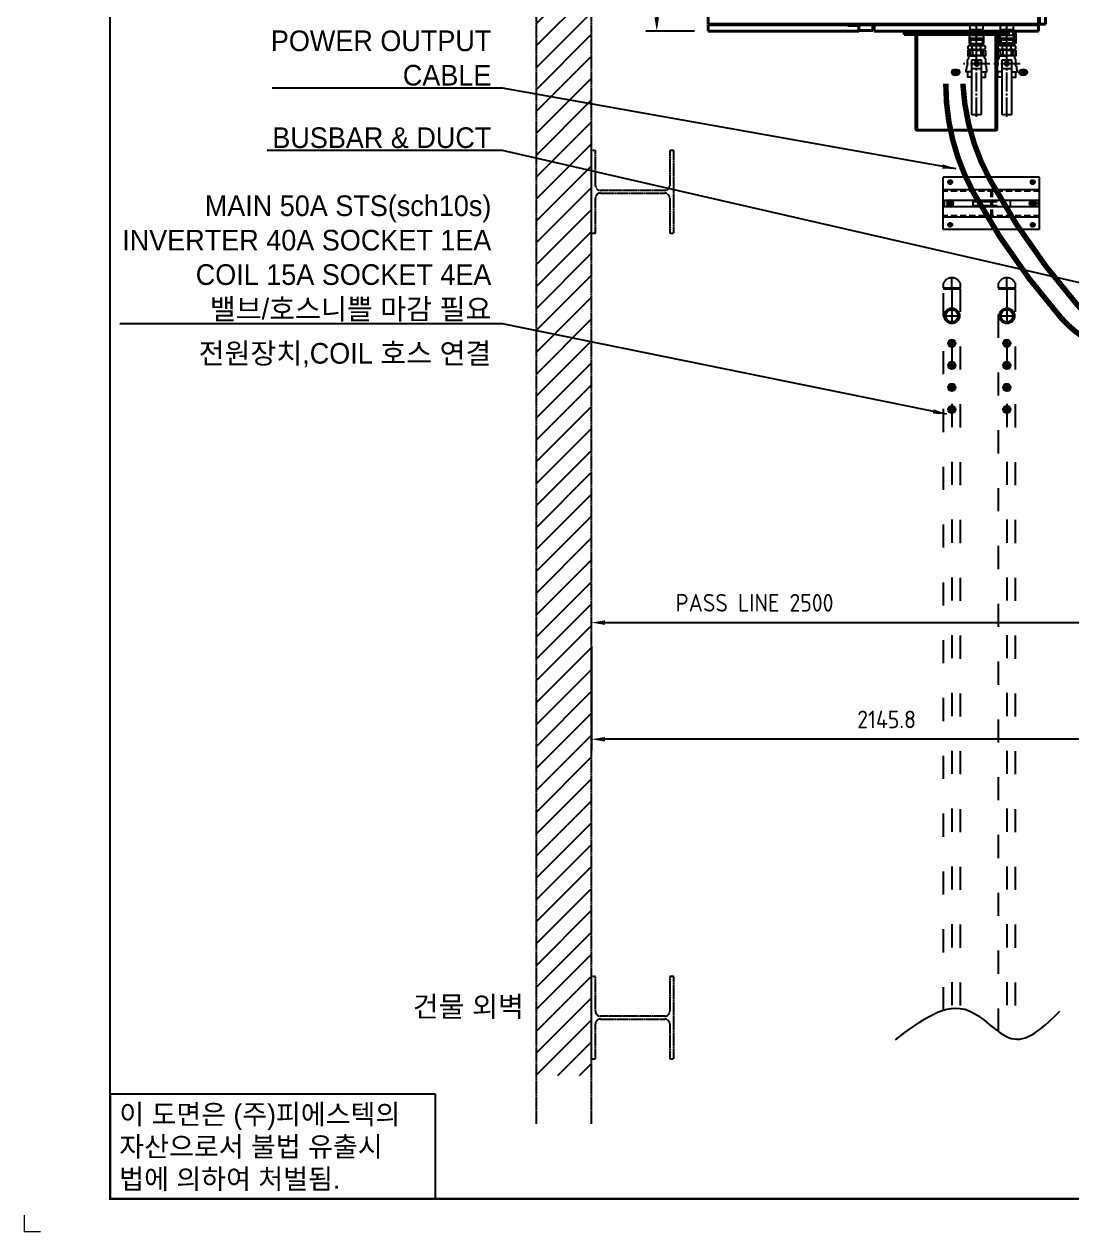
# Model space of a CAD drawing. Header units: millimetres. Extents: x 4969 to 37601, y -771 to 6478.
# Drawn here: x 4969 to 8776, y -746 to 3641 of the extents above; entities that cross this region are included whole.
import ezdxf
from ezdxf.enums import TextEntityAlignment as Align

# ---------------------------------------------------------------- set-up
doc = ezdxf.new("R2010")
doc.units = ezdxf.units.MM
doc.header["$LTSCALE"] = 7
doc.header["$MEASUREMENT"] = 0
for name, pattern in [('CENTER1', [13, 10, -1, 1, -1]), ('DASHED', [0.2067, 0.1654, -0.0413]), ('DPAC2941$0$ACAD_ISO02W100', [15, 12, -3]), ('HIDDEN2', [4.7625, 3.175, -1.5875]), ('HIDDENX2', [19.05, 12.7, -6.35]), ('REMOTE_CONTROLBOX$0$ACAD_ISO03W100', [30, 12, -18])]:
    doc.linetypes.add(name, pattern=pattern)
doc.layers.get('0').update_dxf_attribs({"linetype": 'CONTINUOUS'})
doc.layers.get('Defpoints').update_dxf_attribs({"linetype": 'CONTINUOUS'})
for name, color, linetype in [('BOM-T', 4, 'CONTINUOUS'), ('CENTER', 1, 'CENTER1'), ('FORMAT-1', 7, 'CONTINUOUS'), ('THIN', 3, 'CONTINUOUS')]:
    doc.layers.add(name, color=color, linetype=linetype)
doc.layers.add('가시적인 것(ISO)', color=3, linetype='CONTINUOUS', lineweight=40)
doc.layers.add('가시적인 좁은 것(ISO)', color=3, linetype='CONTINUOUS', lineweight=35)
doc.styles.add('h1', font='')
doc.styles.add('HAN', font='')
doc.styles.get("Standard").update_dxf_attribs({"font": 'ISOCP'})
doc.styles.get('h1').set_extended_font_data('New Gulim')
doc.styles.get('HAN').set_extended_font_data('GulimChe')
doc.dimstyles.new('PS-20', dxfattribs={"dimscale": 20, "dimtxt": 3.2, "dimasz": 2.5, "dimexe": 2, "dimexo": 2.5, "dimgap": 2, "dimtad": 1, "dimtoh": 1, "dimrnd": 0.05, "dimzin": 12, "dimdsep": 46, "dimtxsty": 'Standard', "dimcen": 0, "dimclrt": 2, "dimazin": 3, "dimtfac": 1, "dimtofl": 0, "dimtmove": 0, "dimatfit": 3, "dimfxl": 0, "dimtolj": 1, "dimtzin": 0, "dimarcsym": 0})

# ---------------------------------------------------------------- blocks, each defined once
blk = doc.blocks.new('*D208')
at = {"color": 0, "lineweight": -2}
for p, q in [((7030, 1381.4), (7030, 1003.2)), ((9175.8, 1072.6), (9175.8, 1003.2)), ((9125.8, 1043.2), (7080, 1043.2))]:
    blk.add_line(p, q, dxfattribs=at)
at = {"color": 0}
for points in [[(7080, 1051.5), (7080, 1034.8), (7030, 1043.2)], [(9125.8, 1051.5), (9125.8, 1034.8), (9175.8, 1043.2)]]:
    blk.add_solid(points, dxfattribs=at)
at = {"layer": 'Defpoints', "color": 0}
for p in [(7030, 1431.4), (9175.8, 1122.6), (7030, 1043.2)]:
    blk.add_point(p, dxfattribs=at)
at = {"color": 2, "insert": (8102.9, 1115.2), "char_height": 64, "attachment_point": 5}
blk.add_mtext('\\A1;2145.8', dxfattribs=at)
blk = doc.blocks.new('t1')
for p, q in [((0, 31.77), (98.5, 31.77)), ((0, 31.77), (0, 0)), ((98.5, 31.77), (98.5, 0)), ((0, 0), (98.5, 0))]:
    blk.add_line(p, q)
at = {"color": 1, "style": 'h1'}
for s, p in [('이 도면은 (주)피에스텍의', (2.8, 22.59)), ('자산으로서 불법 유출시', (2.8, 12.81)), ('법에 의하여 처벌됨.', (2.8, 3.04))]:
    blk.add_text(s, height=6, dxfattribs=at).set_placement(p)
blk = doc.blocks.new('format-a1')
at = {"color": 3, "lineweight": 9}
for p in [(0, 5), (5, 0)]:
    blk.add_line(p, (0, 0), dxfattribs=at)
at = {"layer": 'FORMAT-1', "color": 7, "const_width": 0.7}
blk.add_lwpolyline([(26, 10), (26, 592), (854, 592), (854, 10)], close=True, dxfattribs=at)
blk.add_blockref('t1', (26, 10))
at = {"style": 'HAN'}
for tag, height, p in [('MODEL-NAME', 4.5, (811.39, 49.79)), ('SCALE', 4.05, (713.46, 41.94)), ('PART-NAME', 4.5, (811.39, 41.94)), ('DRA-BY', 4.5, (623.33, 31.66)), ('CH-BY', 4.5, (648.06, 31.66)), ('APP-BY', 4.5, (672.8, 31.66)), ('DWG-NO', 4.5, (811.39, 34.02)), ('관련업체명', 4.5, (733.83, 16.64)), ('DRA-DATE', 3.75, (623.33, 13.71)), ('CH-DATE', 3.75, (648.06, 13.71)), ('APP-DATE', 3.75, (672.8, 13.71))]:
    blk.add_attdef(tag, text='', height=height, dxfattribs=at).set_placement(p, align=Align.MIDDLE_CENTER)
blk = doc.blocks.new('*D245')
at = {"color": 0, "lineweight": -2}
for p, q in [((7030, 1497.4), (7030, 1506.8)), ((9530, 1356.9), (9530, 1506.8)), ((7080, 1466.8), (9480, 1466.8))]:
    blk.add_line(p, q, dxfattribs=at)
at = {"color": 0}
for points in [[(7080, 1475.2), (7080, 1458.5), (7030, 1466.8)], [(9480, 1475.2), (9480, 1458.5), (9530, 1466.8)]]:
    blk.add_solid(points, dxfattribs=at)
at = {"layer": 'Defpoints', "color": 0}
for p in [(9530, 1466.8), (7030, 1447.4), (9530, 1306.9)]:
    blk.add_point(p, dxfattribs=at)
at = {"color": 2, "insert": (7623.1, 1538.8), "char_height": 64, "attachment_point": 5}
blk.add_mtext('\\A1;PASS LINE 2500', dxfattribs=at)
blk = doc.blocks.new('*D215')
at = {"color": 0, "lineweight": -2}
for p, q in [((7405, 5065.7), (7227.8, 5065.7)), ((7267.8, 3665.6), (7267.8, 5015.7)), ((7405, 3615.6), (7227.8, 3615.6))]:
    blk.add_line(p, q, dxfattribs=at)
at = {"color": 0}
for points in [[(7259.5, 5015.7), (7276.2, 5015.7), (7267.8, 5065.7)], [(7259.5, 3665.6), (7276.2, 3665.6), (7267.8, 3615.6)]]:
    blk.add_solid(points, dxfattribs=at)
at = {"layer": 'Defpoints', "color": 0}
for p in [(7267.8, 5065.7), (7455, 5065.7, 0), (7455, 3615.6, 0)]:
    blk.add_point(p, dxfattribs=at)
at = {"color": 2, "insert": (7195.8, 4340.6), "char_height": 64, "attachment_point": 5, "rotation": 90}
blk.add_mtext('\\A1;1450', dxfattribs=at)
blk = doc.blocks.new('A$C2A653A5A')
for radius in [28, 22.4]:
    blk.add_circle((0, 0), radius)
at = {"layer": 'CENTER'}
for p, q in [((-30, 0), (30, 0)), ((0, 30), (0, -30))]:
    blk.add_line(p, q, dxfattribs=at)
at = {"layer": 'THIN'}
blk.add_circle((0, 0), 23.9, dxfattribs=at)
blk = doc.blocks.new('A$C1A3A32A3')
blk.add_blockref('A$C2A653A5A', (0, 0))
blk = doc.blocks.new('A$C46EA4922')
for radius in [13.5, 9.32]:
    blk.add_circle((0, 0), radius)
at = {"layer": 'CENTER'}
for p, q in [((-15, 0), (15, 0)), ((0, 15), (0, -15))]:
    blk.add_line(p, q, dxfattribs=at)
at = {"layer": 'THIN'}
blk.add_circle((0, 0), 10.5, dxfattribs=at)
blk = doc.blocks.new('A$C74D05467')
for p, q in [((-70, 26), (-22, 26)), ((-70, 26), (-70, -26)), ((-70, 22.4), (-52, 21.9)), ((-52, -23), (-52, 23)), ((-50.5, 24.5), (-41.5, 24.5)), ((-40, 23), (-40, -23)), ((-22, 22.4), (-40, 21.9)), ((-22, 26), (-22, -26)), ((-20.8, -24.3), (-20.8, 24.3)), ((0, 24.3), (0, -24.3)), ((-70, -22.4), (-52, -21.9)), ((-70, -26), (-22, -26)), ((-41.5, -24.5), (-50.5, -24.5)), ((-22, -22.4), (-40, -21.9))]:
    blk.add_line(p, q)
blk.add_lwpolyline([(0, 24.3), (-20.8, 24.3), (-22, 22.4), (-22, -22.4), (-20.8, -24.3), (0, -24.3)])
for centre, start, end in [((-50.5, 23), 90.0038, 180), ((-41.5, 23), 0, 90), ((-50.5, -23), 180.0038, 269.9962), ((-41.5, -23), 270, 359.9962)]:
    blk.add_arc(centre, 1.5, start, end)
at = {"layer": 'CENTER'}
for p, q in [((-70, 0), (-54, 0)), ((-54, 0), (-38, 0)), ((-38, 0), (-22, 0)), ((-22, 0), (0, 0))]:
    blk.add_line(p, q, dxfattribs=at)
at = {"layer": 'THIN'}
for p, q in [((-70, 23.9), (-52, 23.3)), ((-22, 23.9), (-40, 23.3)), ((-70, -23.9), (-52, -23.3)), ((-22, -23.9), (-40, -23.3))]:
    blk.add_line(p, q, dxfattribs=at)
at = {"layer": 'BOM-T', "color": 4}
blk.add_text('11/2', height=0.6, dxfattribs=at).set_placement((-48.5, 14.7))
blk = doc.blocks.new('A$C48B232A6')
for p, q in [((-106, 17), (-106, -17)), ((-60, 22), (-58.5, 23.6)), ((-60, -22), (-60, 22)), ((-40, 15), (-59.6, 15)), ((-58.5, 23.6), (-37, 24.2)), ((-58.5, -23.6), (-58.5, 23.6)), ((-37.9, 24.2), (-37.9, -24.2)), ((-37, 23.4), (-37, -23.4)), ((-34.6, 31.2), (-25.4, 31.2)), ((-34.6, 15.6), (-25.4, 15.6)), ((-23, 24.2), (-1.5, 23.6)), ((-23, 23.4), (-23, -23.4)), ((-22.1, 24.2), (-22.1, -24.2)), ((-1.5, 23.6), (0, 22)), ((-1.5, 23.6), (-1.5, -23.6)), ((0, 22), (0, -22)), ((-58.5, -23.6), (-60, -22)), ((-40, -15), (-59.6, -15)), ((-37, -24.2), (-58.5, -23.6)), ((-34.6, -15.6), (-25.4, -15.6)), ((-25.4, -31.2), (-34.6, -31.2)), ((-1.5, -23.6), (-23, -24.2)), ((0, -22), (-1.5, -23.6))]:
    blk.add_line(p, q)
blk.add_lwpolyline([(-272.2, -17, -0.414214), (-274.2, -15), (-274.2, 15, -0.414214), (-272.2, 17), (-76.4, 17, -0.414214), (-74.4, 15), (-74.4, -15, -0.414214), (-76.4, -17)], format="xyb", close=True)
for points in [[(-138, 17), (-138, 30), (-137, 32.5), (-118.4, 32.5)], [(-118.4, 17), (-118.4, 37.5), (-109.7, 37.5), (-107.8, 35.6), (-99.1, 35.6), (-96.4, 33), (-75.2, 33), (-67.4, 28.5), (-59.6, 28.5)], [(-40, 0), (-40, 30), (-41, 32.5), (-59.6, 32.5), (-59.6, 0)], [(-40, 0), (-40, -30), (-41, -32.5), (-59.6, -32.5), (-59.6, 0)], [(-138, -17), (-138, -30), (-137, -32.5), (-118.4, -32.5)], [(-118.4, -17), (-118.4, -37.5), (-109.7, -37.5), (-107.8, -35.6), (-99.1, -35.6), (-96.4, -33), (-75.2, -33), (-67.4, -28.5), (-59.6, -28.5)]]:
    blk.add_lwpolyline(points)
blk.add_lwpolyline([(-84.7, 7.5), (-93.3, 7.5), (-97.7, 0), (-93.3, -7.5), (-84.7, -7.5), (-80.3, 0)], close=True)
for centre, radius, start, end in [((-23.2, 23.4), 13.8, 145.6155, 214.3841), ((14.6, 0), 51.6, 162.4121, 197.588), ((-36.8, 23.4), 13.8, 325.6159, 34.3845), ((-74.6, 0), 51.6, 342.4121, 17.588), ((-23.2, -23.4), 13.8, 145.6159, 214.3845), ((-36.8, -23.4), 13.8, 325.6155, 34.3841)]:
    blk.add_arc(centre, radius, start, end)
at = {"layer": 'CENTER'}
for p, q in [((-89, -48), (-89, 48)), ((-281.2, 0), (-38, 0)), ((-60, 0), (0, 0))]:
    blk.add_line(p, q, dxfattribs=at)
at = {"layer": 'THIN'}
for p, q in [((-60, 22), (-37.9, 22.7)), ((-37.9, 22.7), (-37, 24.2)), ((-22.1, 22.7), (-23, 24.2)), ((0, 22), (-22.1, 22.7)), ((-60, -22), (-37.9, -22.7)), ((-37.9, -22.7), (-37, -24.2)), ((-22.1, -22.7), (-23, -24.2)), ((0, -22), (-22.1, -22.7))]:
    blk.add_line(p, q, dxfattribs=at)
at = {"layer": 'BOM-T', "color": 4}
blk.add_text('11/2', height=0.6, dxfattribs=at).set_placement((-30, 21.3))
blk = doc.blocks.new('A$C442960FC')
h = blk.add_hatch(color=1)
edge = h.paths.add_edge_path()
edge.add_ellipse((-1574.8, 301.2), major_axis=(0, 15.6), ratio=0.651891, start_angle=0, end_angle=360, ccw=False)
h = blk.add_hatch(color=5)
edge = h.paths.add_edge_path()
edge.add_ellipse((-1574.8, 55.5), major_axis=(0, 15.6), ratio=0.651891, start_angle=0, end_angle=360, ccw=False)
at = {"extrusion": (0, 0, -1)}
for centre in [(-1574.8, 301.2), (-1574.8, 55.5)]:
    blk.add_ellipse(centre, major_axis=(0, 15.6), ratio=0.651891, start_param=-1.570796, end_param=4.712389, dxfattribs=at)
at = {"layer": '가시적인 것(ISO)'}
for p, q in [((-1403, 1200), (-1425, 1200)), ((-1425, 652.5), (-1425, 1200)), ((-1403, 1200), (-1403, 693)), ((-1400, 1200), (-1400, 0)), ((0, 1200), (-1400, 1200)), ((-1403, 1175), (-1400, 1175)), ((-1400, 1145), (-1403, 1145)), ((-1400, 1134), (-1403, 1134)), ((-1400, 1126), (-1403, 1126)), ((-1405.3, 652.5), (-1405.3, 693)), ((-1405.3, 693), (-1403, 693)), ((-1403, 692.5), (-1405.3, 692.5)), ((-1403, 692.5), (-1403, 602.5)), ((-1425, 652.5), (-1405.3, 652.5)), ((-1422.7, 602.5), (-1422.7, 652.5)), ((-1400, 657.7), (-1403, 657.7)), ((-1403, 657.5), (-1400, 657.5)), ((-1400, 627.5), (-1403, 627.5)), ((-1403, 597.5), (-1425, 597.5)), ((-1425, 0), (-1425, 597.5)), ((-1403, 602.5), (-1422.7, 602.5)), ((-1403, 597.5), (-1403, 0)), ((-1403, 572.5), (-1400, 572.5)), ((-1400, 542.5), (-1403, 542.5)), ((-1400, 542.3), (-1403, 542.3)), ((-1437, 487.3), (-1437, 488.7)), ((-1437, 488.7), (-1435, 488.7)), ((-1437, 487.3), (-1435, 487.3)), ((-1437, 110.2), (-1437, 487.3)), ((-1435, 298.7), (-1435, 488.7)), ((-1425, 488.7), (-1435, 488.7)), ((-1435, 110.2), (-1435, 487.3)), ((-1781, 441.7), (-1785, 441.7)), ((-1785, 155.7), (-1785, 441.7)), ((-1439, 445.7), (-1781, 445.7)), ((-1781, 443.7), (-1781, 445.7)), ((-1781, 443.7), (-1439, 443.7)), ((-1781, 442.3), (-1439, 442.3)), ((-1781, 441.7), (-1781, 442.3)), ((-1425, 298.7), (-1435, 298.7)), ((-1435, 108.7), (-1435, 298.7)), ((-1435, 298.7), (-1425, 298.7)), ((-1785, 155.7), (-1781, 155.7)), ((-1781, 155.2), (-1781, 155.7)), ((-1439, 155.2), (-1781, 155.2)), ((-1781, 153.7), (-1439, 153.7)), ((-1781, 153.7), (-1781, 151.7)), ((-1781, 151.7), (-1439, 151.7)), ((-1470, 146.5), (-1470, 83.5)), ((-1437, 146.5), (-1470, 146.5)), ((-1437, 110.2), (-1435, 110.2)), ((-1437, 110.2), (-1437, 108.7)), ((-1437, 108.7), (-1435, 108.7)), ((-1435, 108.7), (-1425, 108.7)), ((-1425, 83.5), (-1470, 83.5)), ((-1400, 74), (-1403, 74)), ((-1400, 66), (-1403, 66)), ((-1403, 55), (-1400, 55)), ((-1403, 0), (-1425, 0)), ((-1400, 25), (-1403, 25)), ((-1400, 0), (0, 0)), ((-1400, -3), (-520, -3)), ((-1400, -3), (-1400, -25)), ((-520, -25), (-1400, -25))]:
    blk.add_line(p, q, dxfattribs=at)
for centre, radius, start, end in [((-1781, 441.7), 4, 90, 180), ((-1781, 441.7), 2, 90, 180), ((-1439, 447.7), 4, 270, 294.5566), ((-1781, 155.7), 4, 180, 270), ((-1781, 155.7), 2, 180, 270), ((-1439, 149.7), 4, 65.4434, 90)]:
    blk.add_arc(centre, radius, start, end, dxfattribs=at)
for points in [[(-1437, 447.7), (-1437, 447.1), (-1437.4, 446.4), (-1437.9, 446.1), (-1438.2, 445.9), (-1438.6, 445.7), (-1439, 445.7)], [(-1437, 446.3), (-1437, 445), (-1437.4, 443.7), (-1437.9, 443), (-1438.2, 442.6), (-1438.6, 442.3), (-1439, 442.3)], [(-1437, 151.2), (-1437, 152.5), (-1437.4, 153.8), (-1437.9, 154.5), (-1438.2, 154.9), (-1438.6, 155.2), (-1439, 155.2)], [(-1437, 149.7), (-1437, 150.4), (-1437.4, 151.1), (-1437.9, 151.4), (-1438.2, 151.6), (-1438.6, 151.7), (-1439, 151.7)]]:
    blk.add_open_spline(points, degree=3, knots=[-1.570796, -1.570796, -1.570796, -1.570796, -0.580726, -0.580726, -0.580726, 0, 0, 0, 0], dxfattribs=at)
at = {"layer": '가시적인 좁은 것(ISO)'}
for p, q in [((-1400, 1133.3), (-1403, 1133.3)), ((-1403, 1126.7), (-1400, 1126.7)), ((-1400, 73.3), (-1403, 73.3)), ((-1403, 66.7), (-1400, 66.7))]:
    blk.add_line(p, q, dxfattribs=at)
for name, p in [('A$C48B232A6', (-1455, 225)), ('A$C74D05467', (-1400, 225)), ('A$C48B232A6', (-1455, 115)), ('A$C74D05467', (-1400, 115))]:
    blk.add_blockref(name, p)
blk = doc.blocks.new('A$C2AEC59B9')
for radius in [10.75, 6.1]:
    blk.add_circle((0, 0), radius)
at = {"layer": 'CENTER'}
for p, q in [((-11.25, 0), (11.25, 0)), ((0, 11.25), (0, -11.25))]:
    blk.add_line(p, q, dxfattribs=at)
blk = doc.blocks.new('A$C217B67C3')
for radius in [12, 7]:
    blk.add_circle((0, 0), radius)
at = {"layer": 'CENTER'}
for p, q in [((12.5, 0), (-12.5, 0)), ((0, 12.5), (0, -12.5))]:
    blk.add_line(p, q, dxfattribs=at)
blk = doc.blocks.new('A$C09022833')
blk.add_lwpolyline([(-9.5, -5.5), (-9.5, 5.5), (0, 11), (9.5, 5.5), (9.5, -5.5), (0, -11), (-9.5, -5.5)])
for radius in [9.5, 5.05]:
    blk.add_circle((0, 0), radius)
at = {"layer": 'CENTER'}
for p, q in [((10, 0), (-10, 0)), ((0, 10), (0, -10))]:
    blk.add_line(p, q, dxfattribs=at)
at = {"layer": 'THIN'}
blk.add_arc((0, 0), 6, 165, 75, dxfattribs=at)
blk = doc.blocks.new('A$C54F33E92')
for name in ['A$C217B67C3', 'A$C2AEC59B9', 'A$C09022833']:
    blk.add_blockref(name, (0, 0))
blk = doc.blocks.new('A$C4146760C')
blk.add_circle((0, 0), 6)
at = {"layer": 'CENTER'}
for p, q in [((6, 0), (-6, 0)), ((0, 6), (0, -6))]:
    blk.add_line(p, q, dxfattribs=at)
at = {"layer": 'THIN'}
blk.add_arc((0, 0), 5.05, 165, 75, dxfattribs=at)
blk.add_blockref('A$C54F33E92', (0, 0))
blk = doc.blocks.new('A$C713D5FFB')
for p, q in [((0, 190), (-350, 190)), ((-350, 0), (-350, 190)), ((0, 0), (0, 190)), ((0, 145), (-350, 145)), ((0, 45), (-350, 45)), ((0, 0), (-350, 0))]:
    blk.add_line(p, q)
at = {"color": 1, "linetype": 'CENTER1'}
for p, q in [((-325, 182), (-325, 163)), ((-25, 182), (-25, 163)), ((-334.5, 172.5), (-315.5, 172.5)), ((-15.5, 172.5), (-34.5, 172.5)), ((-334.5, 95), (-315.5, 95)), ((-325, 85.5), (-325, 104.5)), ((-34.5, 95), (-15.5, 95)), ((-25, 85.5), (-25, 104.5)), ((-334.5, 17.5), (-315.5, 17.5)), ((-325, 8), (-325, 27)), ((-15.5, 17.5), (-34.5, 17.5)), ((-25, 8), (-25, 27))]:
    blk.add_line(p, q, dxfattribs=at)
at = {"color": 2, "linetype": 'HIDDEN2'}
for p, q in [((0, 140), (-350, 140)), ((-177.5, 140), (-177.5, 50)), ((-172.5, 140), (-172.5, 50)), ((-177.5, 130), (-172.5, 130)), ((0, 50), (-350, 50)), ((-177.5, 60), (-172.5, 60))]:
    blk.add_line(p, q, dxfattribs=at)
for centre, radius in [((-325, 172.5), 7.5), ((-25, 172.5), 7.5), ((-325, 95), 6.5), ((-25, 95), 6.5), ((-325, 17.5), 7.5), ((-25, 17.5), 7.5)]:
    blk.add_circle(centre, radius)
blk = doc.blocks.new('A$C3E3A1CE9')
at = {"color": 1, "linetype": 'CENTER1'}
for p, q in [((29.5, 12.5, 0), (10.5, 12.5, 0)), ((10.5, 12.5, 0), (29.5, 12.5, 0)), ((20, 22, 0), (20, 3, 0)), ((20, 3, 0), (20, 22, 0)), ((310.5, 12.5, 0), (329.5, 12.5, 0)), ((310.5, 12.5, 0), (329.5, 12.5, 0)), ((320, 22, 0), (320, 3, 0)), ((320, 3, 0), (320, 22, 0))]:
    blk.add_line(p, q, dxfattribs=at)
at = {"color": 2, "linetype": 'HIDDENX2'}
for p, q in [((102, 20, 0), (97, 25, 0)), ((102, 5, 0), (97, 0, 0)), ((102, 20, 0), (238, 20, 0)), ((102, 20, 0), (102, 5, 0)), ((102, 5, 0), (238, 5, 0)), ((238, 20, 0), (243, 25, 0)), ((238, 20, 0), (238, 5, 0)), ((238, 5, 0), (243, 0, 0))]:
    blk.add_line(p, q, dxfattribs=at)
at = {"color": 4}
blk.add_lwpolyline([(0, 25), (340, 25), (340, 0), (0, 0)], close=True, dxfattribs=at)
for centre in [(20, 12.5, 0), (320, 12.5, 0)]:
    blk.add_circle(centre, 6.5, dxfattribs=at)
for centre in [(20, 12.5, 0), (320, 12.5, 0)]:
    blk.add_circle(centre, 6.5)
blk = doc.blocks.new('A$C08467229')
for name, p in [('A$C713D5FFB', (175, -140)), ('A$C3E3A1CE9', (-170, -57.5, 0)), ('A$C4146760C', (150, -45))]:
    blk.add_blockref(name, p)
at = {"xscale": -1}
blk.add_blockref('A$C4146760C', (-150, -45), dxfattribs=at)

msp = doc.modelspace()

# ---------------------------------------------------------------- hatches: boundary and pattern name
at = {"linetype": 'DPAC2941$0$ACAD_ISO02W100'}
h = msp.add_hatch(dxfattribs=at)
h.set_pattern_fill('ANSI31', color=6, scale=450)
h.set_pattern_definition([(45, (15395.74, -1475.43), (-39.77476, 39.77476), [])])
h.paths.add_polyline_path([(6829.962, 5901.212), (7029.962, 5901.212), (7029.962, -178.626), (6829.962, -178.626)])

# ---------------------------------------------------------------- linework, layer by layer
at = {"color": 6, "linetype": 'DASHED'}
for p, q in [((6829.962, 6171.836, -0.01), (6829.962, -353.66, -0.01)), ((7029.962, 6171.836, -0.01), (7029.962, -353.66, -0.01))]:
    msp.add_line(p, q, dxfattribs=at)
at = {"color": 6, "linetype": 'REMOTE_CONTROLBOX$0$ACAD_ISO03W100'}
for p, q in [((8309.712, 2683.024, -0.015), (8370.212, 2683.024, -0.015)), ((8309.712, 2679.803, -0.01), (8370.212, 2679.803, -0.01)), ((8339.962, 2681.213, -0.015), (8339.962, 2719.313, -0.015)), ((8339.962, 2681.213, -0.015), (8339.962, 65.514, -0.01)), ((8509.712, 2683.024, -0.015), (8570.212, 2683.024, -0.015)), ((8509.712, 2679.803, -0.005), (8570.212, 2679.803, -0.005)), ((8539.962, 2681.213, -0.015), (8539.962, 2719.313, -0.015))]:
    msp.add_line(p, q, dxfattribs=at)
at = {"color": 1, "const_width": 20}
msp.add_lwpolyline([(8317.944, 3424.292, 0.1273447), (8419.269, 3027.239, 0.05402023), (8737.178, 2573.466, 0.18077702), (8974.59, 2445.597, 0.0583296), (9225.89, 2440.613, -24.19804731)], format="xyb", dxfattribs=at)
at = {"color": 5, "const_width": 20}
msp.add_lwpolyline([(8380.029, 3424.292, 0.11348457), (8480.288, 3071.896, 0.05402023), (8798.198, 2618.123, 0.18077702), (9035.609, 2490.253, 0.04414475), (9225.89, 2481.089)], format="xyb", dxfattribs=at)
at = {"color": 6, "linetype": 'DASHED', "elevation": -0.01}
for points in [[(7329.962, 3031.955), (7329.962, 3181.955), (7314.962, 3181.955), (7314.962, 3054.955, -0.41421356), (7296.962, 3036.955), (7062.962, 3036.955, -0.41421356), (7044.962, 3054.955), (7044.962, 3181.955), (7029.962, 3181.955), (7029.962, 3031.955)], [(7029.962, 3031.955), (7029.962, 2881.955), (7044.962, 2881.955), (7044.962, 3008.955, -0.41421356), (7062.962, 3026.955), (7296.962, 3026.955, -0.41421356), (7314.962, 3008.955), (7314.962, 2881.955), (7329.962, 2881.955), (7329.962, 3031.955)], [(7329.962, 31.955), (7329.962, 181.955), (7314.962, 181.955), (7314.962, 54.955, -0.41421356), (7296.962, 36.955), (7062.962, 36.955, -0.41421356), (7044.962, 54.955), (7044.962, 181.955), (7029.962, 181.955), (7029.962, 31.955)], [(7029.962, 31.955), (7029.962, -118.045), (7044.962, -118.045), (7044.962, 8.955, -0.41421356), (7062.962, 26.955), (7296.962, 26.955, -0.41421356), (7314.962, 8.955), (7314.962, -118.045), (7329.962, -118.045), (7329.962, 31.955)]]:
    msp.add_lwpolyline(points, format="xyb", dxfattribs=at)
at = {"color": 6, "linetype": 'REMOTE_CONTROLBOX$0$ACAD_ISO03W100', "elevation": -0.015}
for points in [[(8312.537, 2681.213), (8309.712, 2683.024), (8309.712, 2700.26, -0.62985588), (8370.212, 2700.26), (8370.212, 2683.024), (8367.387, 2681.213)], [(8512.537, 2681.213), (8509.712, 2683.024), (8509.712, 2700.26, -0.62985588), (8570.212, 2700.26), (8570.212, 2683.024), (8567.387, 2681.213)]]:
    msp.add_lwpolyline(points, format="xyb", close=True, dxfattribs=at)
at = {"color": 6, "linetype": 'REMOTE_CONTROLBOX$0$ACAD_ISO03W100'}
for points, elevation in [([(8309.712, 59.113), (8309.712, 2679.803), (8311.912, 2681.213), (8368.012, 2681.213), (8370.212, 2679.803), (8370.212, 65.598)], -0.01), ([(8509.712, -18.575), (8509.712, 2679.803), (8511.912, 2681.213), (8568.012, 2681.213), (8570.212, 2679.803), (8570.212, -46.004)], -0.005)]:
    msp.add_lwpolyline(points, dxfattribs=dict(at, elevation=elevation))
msp.add_spline([(8134.991, -48.142, -0.01), (8402.451, 57.206, -0.01), (8566.097, -45.479, -0.01), (8732.766, 55.73, -0.01)], degree=3)
at = {"layer": 'CENTER', "color": 6, "linetype": 'REMOTE_CONTROLBOX$0$ACAD_ISO03W100'}
msp.add_line((8539.962, 2681.213, -0.01), (8539.962, -36.977, -0.005), dxfattribs=at)

# ---------------------------------------------------------------- block references
at = {"xscale": 12, "yscale": 12, "zscale": 12}
msp.add_blockref('format-a1', (4969.048, -746.069), dxfattribs=at)
at = {"rotation": 90}
msp.add_blockref('A$C442960FC', (8654.962, 5040.653, -0.01), dxfattribs=at)
for name, p in [('A$C08467229', (8483.871, 3034.35, -0.01)), ('A$C1A3A32A3', (8339.962, 2581.213, -0.015)), ('A$C1A3A32A3', (8539.962, 2581.213, -0.015)), ('A$C46EA4922', (8339.962, 2481.213, -0.015)), ('A$C46EA4922', (8539.962, 2481.213, -0.01)), ('A$C46EA4922', (8339.962, 2401.213, -0.015)), ('A$C46EA4922', (8539.962, 2401.213, -0.01)), ('A$C46EA4922', (8339.962, 2321.213, -0.015)), ('A$C46EA4922', (8539.962, 2321.213, -0.01)), ('A$C46EA4922', (8339.962, 2241.213, -0.015)), ('A$C46EA4922', (8539.962, 2241.213, -0.01))]:
    msp.add_blockref(name, p)

# ---------------------------------------------------------------- texts
at = {"color": 2, "char_height": 75, "attachment_point": 9}
for s, insert in [('{\\fGulim|b0|i0|c129|p50;POWER OUTPUT\\PCABLE}', (6666.72, 3416.606, -0.012)), ('{\\fGulim|b0|i0|c129|p50;BUSBAR & DUCT}', (6666.72, 3189.689, -0.012)), ('{\\fGulim|b0|i0|c129|p50;건물 외벽}', (6784.892, 26.775, -0.01))]:
    msp.add_mtext(s, dxfattribs=dict(at, insert=insert))
at = {"color": 2, "insert": (6666.72, 2560.497, -0.012), "char_height": 75, "width": 1687.30846, "attachment_point": 9}
msp.add_mtext('{\\fGulim|b0|i0|c129|p50;MAIN 50A STS(sch10s)\\PINVERTER 40A SOCKET 1EA\\PCOIL 15A SOCKET 4EA\\P밸브/호스니쁠 마감 필요}', dxfattribs=at)
at = {"color": 1, "insert": (6666.72, 2393.634, -0.012), "char_height": 75, "width": 1687.30846, "attachment_point": 9}
msp.add_mtext('{\\fGulim|b0|i0|c129|p50;전원장치,COIL 호스 연결}', dxfattribs=at)

# ---------------------------------------------------------------- dimensions: what is measured, and where the dimension line sits
dim = msp.add_linear_dim(base=(7267.831, 5065.653), p1=(7454.962, 3615.613, -0.01), p2=(7454.962, 5065.653, -0.01), angle=90, text='1450', dimstyle='PS-20')
dim.commit()
dim.dimension.update_dxf_attribs({"geometry": '*D215', "text_midpoint": (7195.831, 4340.633)})
dim = msp.add_linear_dim(base=(9529.962, 1466.826, -0.01), p1=(7029.962, 1447.36, -0.01), p2=(9529.962, 1306.901, -0.01), text='PASS LINE <>', dimstyle='PS-20')
dim.commit()
dim.dimension.update_dxf_attribs({"geometry": '*D245', "text_midpoint": (7623.084, 1466.826, -0.01), "dimtype": 160})
dim = msp.add_linear_dim(base=(7029.962, 1043.166, -0.01), p1=(9175.768, 1122.613, -0.01), p2=(7029.962, 1431.385, -0.01), dimstyle='PS-20')
dim.commit()
dim.dimension.update_dxf_attribs({"geometry": '*D208', "text_midpoint": (8102.865, 1115.172, -0.01)})

# ---------------------------------------------------------------- leaders
at = {"annotation_type": 0, "has_hookline": 1, "hookline_direction": 1}
for points, text_width in [([(8355.294, 3114.818, -0.012), (6706.72, 3408.606, -0.012)], 795.939), ([(9074.894, 2638.544, -0.012), (6706.72, 3181.689, -0.012)], 814.115), ([(8321.564, 2223.778, -0.012), (6706.72, 2552.497, -0.012)], 1350.499)]:
    msp.add_leader(points, dimstyle='PS-20', dxfattribs=dict(at, text_width=text_width))

doc.saveas('drawing.dxf')
